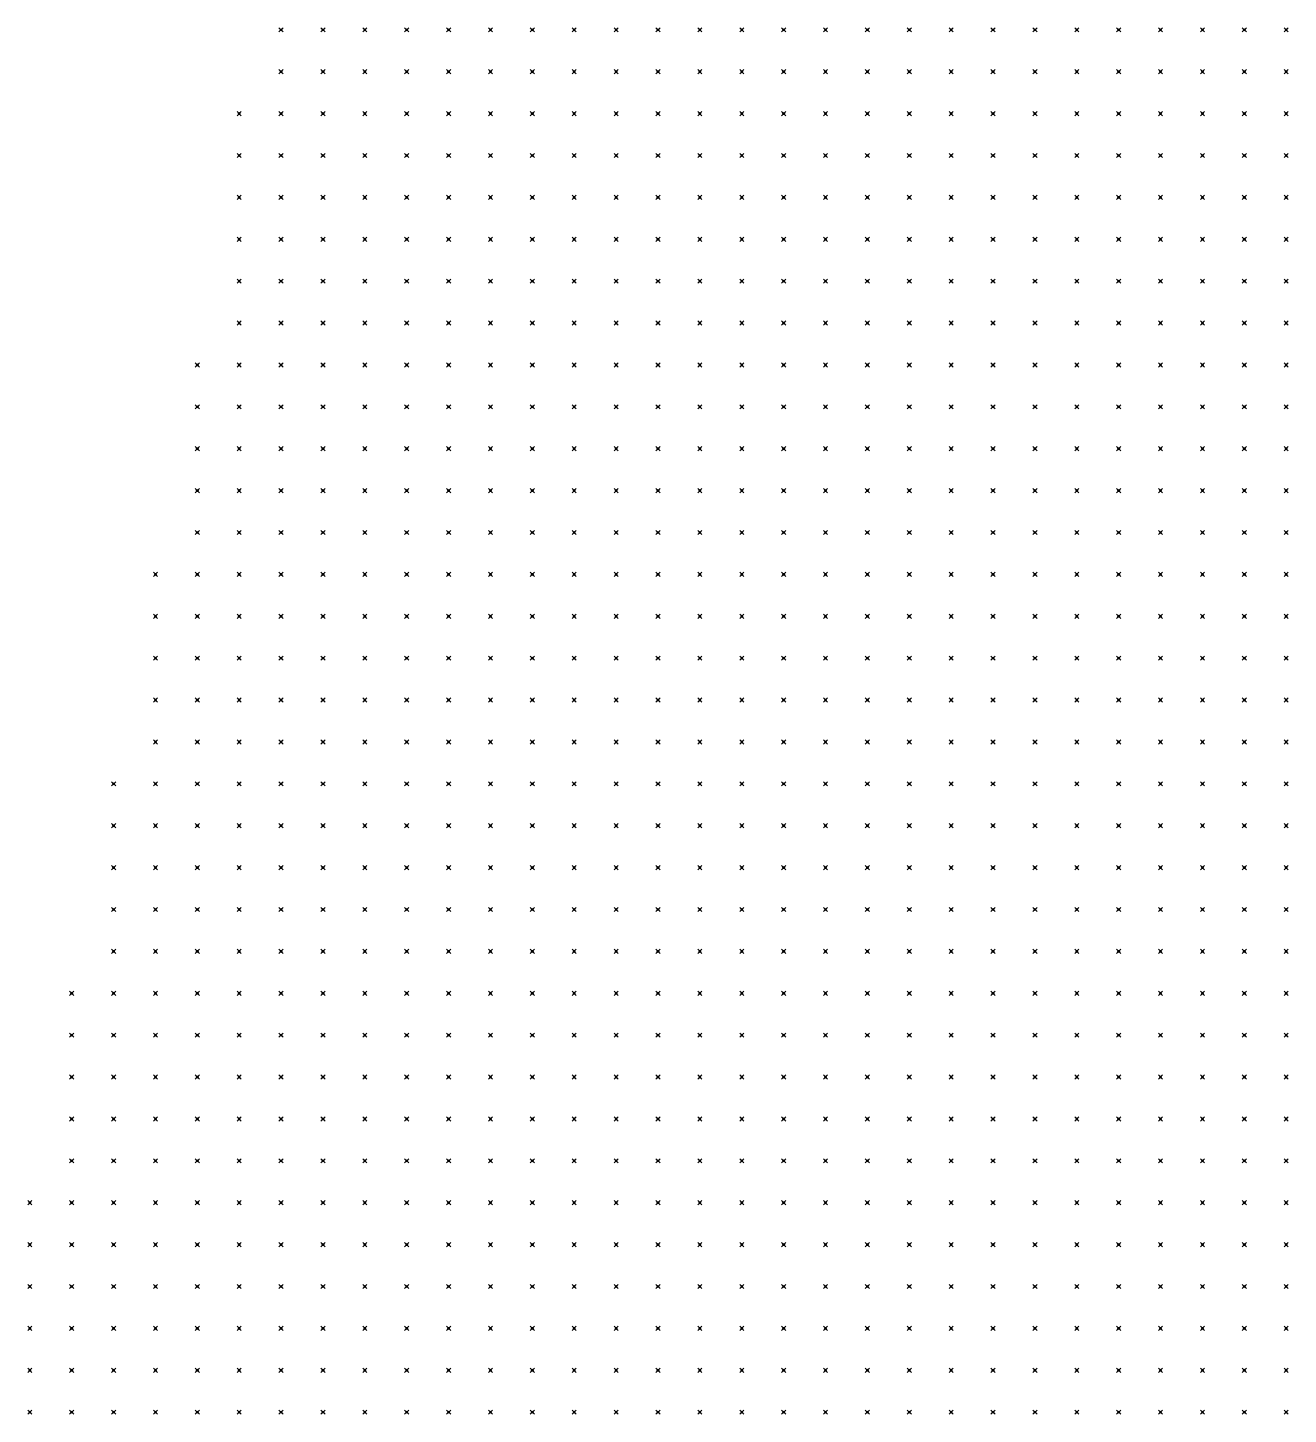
# Model space of a CAD drawing. Header units: metres. Extents: x 441556 to 446409, y 432338 to 461058.
# Drawn here: x 441599.9 to 441690.2, y 453569.7 to 453668.9 of the extents above; entities that cross this region are included whole.
import ezdxf

# ---------------------------------------------------------------- set-up
doc = ezdxf.new("R2010")
doc.units = ezdxf.units.M
doc.header["$MEASUREMENT"] = 0
doc.header["$PDMODE"] = 35
doc.header["$PDSIZE"] = 0.15
doc.layers.add('DTM-NOK-RevN_LIDAR_co_lidar', color=91, linetype='Continuous', lineweight=0)

msp = doc.modelspace()

# ---------------------------------------------------------------- linework, layer by layer
at = {"layer": 'DTM-NOK-RevN_LIDAR_co_lidar'}
for p in [(441618.084, 453668.782, 443.423), (441621.083, 453668.782, 440.99), (441624.083, 453668.782, 437.981), (441627.082, 453668.782, 435.315), (441630.081, 453668.782, 432.935), (441633.081, 453668.782, 430.323), (441636.08, 453668.782, 427.584), (441639.079, 453668.782, 425.572), (441642.079, 453668.782, 422.816), (441645.078, 453668.782, 420.229), (441648.078, 453668.782, 417.169), (441651.077, 453668.782, 415.254), (441654.076, 453668.782, 413.539), (441657.076, 453668.782, 411.068), (441660.075, 453668.782, 408.469), (441663.074, 453668.782, 406.067), (441666.074, 453668.782, 403.461), (441669.073, 453668.782, 400.652), (441672.072, 453668.782, 397.984), (441675.072, 453668.782, 395.21), (441678.071, 453668.782, 392.342), (441681.07, 453668.782, 389.619), (441684.07, 453668.782, 387.135), (441687.069, 453668.782, 383.932), (441690.068, 453668.782, 381.318), (441618.084, 453665.782, 442.854), (441621.083, 453665.782, 440.344), (441624.083, 453665.782, 437.665), (441627.082, 453665.782, 434.757), (441630.081, 453665.782, 432.116), (441633.081, 453665.782, 429.648), (441636.08, 453665.782, 427.07), (441639.079, 453665.782, 424.46), (441642.079, 453665.782, 421.954), (441645.078, 453665.782, 419.352), (441648.078, 453665.782, 416.69), (441651.077, 453665.782, 414.406), (441654.076, 453665.782, 412.013), (441657.076, 453665.782, 409.451), (441660.075, 453665.782, 407.261), (441663.074, 453665.782, 405.14), (441666.074, 453665.782, 402.593), (441669.073, 453665.782, 399.892), (441672.072, 453665.782, 397.228), (441675.072, 453665.782, 394.568), (441678.071, 453665.782, 391.866), (441681.07, 453665.782, 389.183), (441684.07, 453665.782, 386.511), (441687.069, 453665.782, 383.613), (441690.068, 453665.782, 380.927), (441615.085, 453662.783, 444.712), (441618.084, 453662.783, 442.126), (441621.083, 453662.783, 439.533), (441624.083, 453662.783, 437.282), (441627.082, 453662.783, 434.404), (441630.081, 453662.783, 431.609), (441633.081, 453662.783, 429.089), (441636.08, 453662.783, 426.65), (441639.079, 453662.783, 423.756), (441642.079, 453662.783, 421.448), (441645.078, 453662.783, 419.098), (441648.078, 453662.783, 415.8), (441651.077, 453662.783, 413.078), (441654.076, 453662.783, 411.012), (441657.076, 453662.783, 408.668), (441660.075, 453662.783, 406.14), (441663.074, 453662.783, 403.92), (441666.074, 453662.783, 401.65), (441669.073, 453662.783, 399.05), (441672.072, 453662.783, 396.546), (441675.072, 453662.783, 393.968), (441678.071, 453662.783, 391.25), (441681.07, 453662.783, 388.622), (441684.07, 453662.783, 386.009), (441687.069, 453662.783, 383.195), (441690.068, 453662.783, 380.516), (441615.085, 453659.784, 444.055), (441618.084, 453659.784, 441.743), (441621.083, 453659.784, 439.108), (441624.083, 453659.784, 436.423), (441627.082, 453659.784, 434.048), (441630.081, 453659.784, 431.42), (441633.081, 453659.784, 428.723), (441636.08, 453659.784, 425.998), (441639.079, 453659.784, 423.241), (441642.079, 453659.784, 420.895), (441645.078, 453659.784, 418.273), (441648.078, 453659.784, 415.275), (441651.077, 453659.784, 412.636), (441654.076, 453659.784, 410.331), (441657.076, 453659.784, 407.94), (441660.075, 453659.784, 405.407), (441663.074, 453659.784, 402.98), (441666.074, 453659.784, 400.604), (441669.073, 453659.784, 398.131), (441672.072, 453659.784, 395.712), (441675.072, 453659.784, 393.172), (441678.071, 453659.784, 390.529), (441681.07, 453659.784, 387.974), (441684.07, 453659.784, 385.336), (441687.069, 453659.784, 382.798), (441690.068, 453659.784, 380.244), (441615.085, 453656.784, 443.289), (441618.084, 453656.784, 440.9), (441621.083, 453656.784, 438.343), (441624.083, 453656.784, 435.903), (441627.082, 453656.784, 433.486), (441630.081, 453656.784, 430.978), (441633.081, 453656.784, 428.065), (441636.08, 453656.784, 425.707), (441639.079, 453656.784, 423.349), (441642.079, 453656.784, 420.617), (441645.078, 453656.784, 418.054), (441648.078, 453656.784, 415.47), (441651.077, 453656.784, 412.929), (441654.076, 453656.784, 410.526), (441657.076, 453656.784, 407.789), (441660.075, 453656.784, 405.28), (441663.074, 453656.784, 402.705), (441666.074, 453656.784, 399.855), (441669.073, 453656.784, 397.485), (441672.072, 453656.784, 394.968), (441675.072, 453656.784, 392.427), (441678.071, 453656.784, 389.899), (441681.07, 453656.784, 387.466), (441684.07, 453656.784, 385.006), (441687.069, 453656.784, 382.52), (441690.068, 453656.784, 380.174), (441615.085, 453653.785, 442.175), (441618.084, 453653.785, 440.092), (441621.083, 453653.785, 437.481), (441624.083, 453653.785, 435.292), (441627.082, 453653.785, 432.836), (441630.081, 453653.785, 430.473), (441633.081, 453653.785, 427.612), (441636.08, 453653.785, 425.13), (441639.079, 453653.785, 422.971), (441642.079, 453653.785, 420.593), (441645.078, 453653.785, 418.014), (441648.078, 453653.785, 415.462), (441651.077, 453653.785, 412.958), (441654.076, 453653.785, 410.577), (441657.076, 453653.785, 408.022), (441660.075, 453653.785, 405.531), (441663.074, 453653.785, 402.668), (441666.074, 453653.785, 399.589), (441669.073, 453653.785, 397.158), (441672.072, 453653.785, 394.618), (441675.072, 453653.785, 392.059), (441678.071, 453653.785, 389.511), (441681.07, 453653.785, 386.993), (441684.07, 453653.785, 384.653), (441687.069, 453653.785, 382.334), (441690.068, 453653.785, 380.057), (441615.085, 453650.786, 441.147), (441618.084, 453650.786, 439.1), (441621.083, 453650.786, 436.788), (441624.083, 453650.786, 434.401), (441627.082, 453650.786, 432.118), (441630.081, 453650.786, 429.705), (441633.081, 453650.786, 426.976), (441636.08, 453650.786, 424.873), (441639.079, 453650.786, 422.237), (441642.079, 453650.786, 419.991), (441645.078, 453650.786, 417.431), (441648.078, 453650.786, 415.261), (441651.077, 453650.786, 412.771), (441654.076, 453650.786, 410.415), (441657.076, 453650.786, 408), (441660.075, 453650.786, 405.465), (441663.074, 453650.786, 402.762), (441666.074, 453650.786, 399.846), (441669.073, 453650.786, 397.124), (441672.072, 453650.786, 394.44), (441675.072, 453650.786, 391.812), (441678.071, 453650.786, 389.243), (441681.07, 453650.786, 386.641), (441684.07, 453650.786, 384.185), (441687.069, 453650.786, 382.021), (441690.068, 453650.786, 379.886), (441615.085, 453647.786, 440.139), (441618.084, 453647.786, 437.997), (441621.083, 453647.786, 435.707), (441624.083, 453647.786, 433.573), (441627.082, 453647.786, 431.379), (441630.081, 453647.786, 428.964), (441633.081, 453647.786, 426.276), (441636.08, 453647.786, 424.047), (441639.079, 453647.786, 421.666), (441642.079, 453647.786, 419.504), (441645.078, 453647.786, 417.114), (441648.078, 453647.786, 414.895), (441651.077, 453647.786, 412.455), (441654.076, 453647.786, 410.261), (441657.076, 453647.786, 407.698), (441660.075, 453647.786, 405.086), (441663.074, 453647.786, 402.56), (441666.074, 453647.786, 399.755), (441669.073, 453647.786, 397.126), (441672.072, 453647.786, 394.424), (441675.072, 453647.786, 391.647), (441678.071, 453647.786, 389.073), (441681.07, 453647.786, 386.378), (441684.07, 453647.786, 383.963), (441687.069, 453647.786, 381.701), (441690.068, 453647.786, 379.683), (441612.085, 453644.787, 441.062), (441615.085, 453644.787, 438.928), (441618.084, 453644.787, 436.904), (441621.083, 453644.787, 434.632), (441624.083, 453644.787, 432.479), (441627.082, 453644.787, 429.827), (441630.081, 453644.787, 427.746), (441633.081, 453644.787, 425.467), (441636.08, 453644.787, 423.094), (441639.079, 453644.787, 420.992), (441642.079, 453644.787, 418.837), (441645.078, 453644.787, 416.638), (441648.078, 453644.787, 414.162), (441651.077, 453644.787, 411.652), (441654.076, 453644.787, 409.591), (441657.076, 453644.787, 407.088), (441660.075, 453644.787, 404.428), (441663.074, 453644.787, 401.887), (441666.074, 453644.787, 399.223), (441669.073, 453644.787, 396.785), (441672.072, 453644.787, 394.261), (441675.072, 453644.787, 391.628), (441678.071, 453644.787, 389.066), (441681.07, 453644.787, 386.527), (441684.07, 453644.787, 384.12), (441687.069, 453644.787, 381.806), (441690.068, 453644.787, 379.553), (441612.085, 453641.788, 440.483), (441615.085, 453641.788, 438.3), (441618.084, 453641.788, 435.868), (441621.083, 453641.788, 433.894), (441624.083, 453641.788, 430.858), (441627.082, 453641.788, 428.467), (441630.081, 453641.788, 426.376), (441633.081, 453641.788, 424.281), (441636.08, 453641.788, 422.243), (441639.079, 453641.788, 420.06), (441642.079, 453641.788, 417.753), (441645.078, 453641.788, 415.612), (441648.078, 453641.788, 413.218), (441651.077, 453641.788, 410.815), (441654.076, 453641.788, 408.631), (441657.076, 453641.788, 406.169), (441660.075, 453641.788, 403.506), (441663.074, 453641.788, 401.007), (441666.074, 453641.788, 398.617), (441669.073, 453641.788, 396.281), (441672.072, 453641.788, 393.97), (441675.072, 453641.788, 391.584), (441678.071, 453641.788, 389.086), (441681.07, 453641.788, 386.699), (441684.07, 453641.788, 384.362), (441687.069, 453641.788, 382.17), (441690.068, 453641.788, 379.684), (441612.085, 453638.788, 440.048), (441615.085, 453638.788, 437.954), (441618.084, 453638.788, 435.42), (441621.083, 453638.788, 433.637), (441624.083, 453638.788, 430.203), (441627.082, 453638.788, 427.878), (441630.081, 453638.788, 425.364), (441633.081, 453638.788, 423.013), (441636.08, 453638.788, 420.933), (441639.079, 453638.788, 418.763), (441642.079, 453638.788, 416.442), (441645.078, 453638.788, 414.299), (441648.078, 453638.788, 412.115), (441651.077, 453638.788, 410.117), (441654.076, 453638.788, 407.906), (441657.076, 453638.788, 405.353), (441660.075, 453638.788, 402.702), (441663.074, 453638.788, 400.254), (441666.074, 453638.788, 398.04), (441669.073, 453638.788, 395.825), (441672.072, 453638.788, 393.64), (441675.072, 453638.788, 391.419), (441678.071, 453638.788, 388.967), (441681.07, 453638.788, 386.601), (441684.07, 453638.788, 384.401), (441687.069, 453638.788, 382.166), (441690.068, 453638.788, 379.727), (441612.085, 453635.789, 439.649), (441615.085, 453635.789, 437.326), (441618.084, 453635.789, 435.262), (441621.083, 453635.789, 433.484), (441624.083, 453635.789, 430.522), (441627.082, 453635.789, 427.601), (441630.081, 453635.789, 424.971), (441633.081, 453635.789, 422.553), (441636.08, 453635.789, 420.216), (441639.079, 453635.789, 417.749), (441642.079, 453635.789, 415.298), (441645.078, 453635.789, 413.227), (441648.078, 453635.789, 411.091), (441651.077, 453635.789, 409.06), (441654.076, 453635.789, 406.844), (441657.076, 453635.789, 404.469), (441660.075, 453635.789, 402.038), (441663.074, 453635.789, 399.628), (441666.074, 453635.789, 397.392), (441669.073, 453635.789, 395.199), (441672.072, 453635.789, 393.02), (441675.072, 453635.789, 390.944), (441678.071, 453635.789, 388.605), (441681.07, 453635.789, 386.35), (441684.07, 453635.789, 384.117), (441687.069, 453635.789, 381.786), (441690.068, 453635.789, 379.441), (441612.085, 453632.789, 439.678), (441615.085, 453632.789, 437.158), (441618.084, 453632.789, 434.833), (441621.083, 453632.789, 432.864), (441624.083, 453632.789, 430.279), (441627.082, 453632.789, 427.756), (441630.081, 453632.789, 425.272), (441633.081, 453632.789, 422.763), (441636.08, 453632.789, 420.444), (441639.079, 453632.789, 417.792), (441642.079, 453632.789, 415.16), (441645.078, 453632.789, 413.052), (441648.078, 453632.789, 410.813), (441651.077, 453632.789, 408.364), (441654.076, 453632.789, 405.803), (441657.076, 453632.789, 403.411), (441660.075, 453632.789, 401.108), (441663.074, 453632.789, 398.742), (441666.074, 453632.789, 396.41), (441669.073, 453632.789, 394.121), (441672.072, 453632.789, 391.904), (441675.072, 453632.789, 389.779), (441678.071, 453632.789, 387.605), (441681.07, 453632.789, 385.422), (441684.07, 453632.789, 383.242), (441687.069, 453632.789, 381.115), (441690.068, 453632.789, 378.88), (441609.086, 453629.79, 442.333), (441612.085, 453629.79, 439.731), (441615.085, 453629.79, 437.315), (441618.084, 453629.79, 434.916), (441621.083, 453629.79, 432.66), (441624.083, 453629.79, 430.331), (441627.082, 453629.79, 427.709), (441630.081, 453629.79, 425.318), (441633.081, 453629.79, 422.789), (441636.08, 453629.79, 420.301), (441639.079, 453629.79, 418.027), (441642.079, 453629.79, 415.542), (441645.078, 453629.79, 413.242), (441648.078, 453629.79, 411.159), (441651.077, 453629.79, 408.717), (441654.076, 453629.79, 405.973), (441657.076, 453629.79, 403.215), (441660.075, 453629.79, 400.561), (441663.074, 453629.79, 398.143), (441666.074, 453629.79, 395.733), (441669.073, 453629.79, 393.209), (441672.072, 453629.79, 390.934), (441675.072, 453629.79, 388.613), (441678.071, 453629.79, 386.311), (441681.07, 453629.79, 384.115), (441684.07, 453629.79, 381.988), (441687.069, 453629.79, 379.921), (441690.068, 453629.79, 377.687), (441609.086, 453626.791, 442.119), (441612.085, 453626.791, 439.649), (441615.085, 453626.791, 437.516), (441618.084, 453626.791, 435.174), (441621.083, 453626.791, 432.886), (441624.083, 453626.791, 430.436), (441627.082, 453626.791, 427.77), (441630.081, 453626.791, 425.32), (441633.081, 453626.791, 423.108), (441636.08, 453626.791, 420.383), (441639.079, 453626.791, 418.237), (441642.079, 453626.791, 415.788), (441645.078, 453626.791, 413.152), (441648.078, 453626.791, 411.159), (441651.077, 453626.791, 408.938), (441654.076, 453626.791, 406.068), (441657.076, 453626.791, 403.441), (441660.075, 453626.791, 401.048), (441663.074, 453626.791, 398.625), (441666.074, 453626.791, 396.122), (441669.073, 453626.791, 393.544), (441672.072, 453626.791, 391.202), (441675.072, 453626.791, 388.59), (441678.071, 453626.791, 386.113), (441681.07, 453626.791, 383.742), (441684.07, 453626.791, 381.467), (441687.069, 453626.791, 379.085), (441690.068, 453626.791, 376.648), (441609.086, 453623.791, 442.513), (441612.085, 453623.791, 440.058), (441615.085, 453623.791, 437.544), (441618.084, 453623.791, 434.997), (441621.083, 453623.791, 432.626), (441624.083, 453623.791, 429.85), (441627.082, 453623.791, 427.453), (441630.081, 453623.791, 424.878), (441633.081, 453623.791, 422.544), (441636.08, 453623.791, 420.261), (441639.079, 453623.791, 418.323), (441642.079, 453623.791, 416.249), (441645.078, 453623.791, 412.818), (441648.078, 453623.791, 410.344), (441651.077, 453623.791, 408.604), (441654.076, 453623.791, 405.64), (441657.076, 453623.791, 402.79), (441660.075, 453623.791, 400.525), (441663.074, 453623.791, 398.123), (441666.074, 453623.791, 395.711), (441669.073, 453623.791, 393.297), (441672.072, 453623.791, 390.911), (441675.072, 453623.791, 388.432), (441678.071, 453623.791, 386.029), (441681.07, 453623.791, 383.679), (441684.07, 453623.791, 381.394), (441687.069, 453623.791, 378.989), (441690.068, 453623.791, 376.766), (441609.086, 453620.792, 443.453), (441612.085, 453620.792, 440.791), (441615.085, 453620.792, 437.586), (441618.084, 453620.792, 434.531), (441621.083, 453620.792, 432.18), (441624.083, 453620.792, 429.341), (441627.082, 453620.792, 426.776), (441630.081, 453620.792, 424.48), (441633.081, 453620.792, 422.218), (441636.08, 453620.792, 420.02), (441639.079, 453620.792, 417.275), (441642.079, 453620.792, 414.874), (441645.078, 453620.792, 412.103), (441648.078, 453620.792, 409.762), (441651.077, 453620.792, 407.014), (441654.076, 453620.792, 404.315), (441657.076, 453620.792, 401.708), (441660.075, 453620.792, 399.33), (441663.074, 453620.792, 397.13), (441666.074, 453620.792, 394.754), (441669.073, 453620.792, 392.468), (441672.072, 453620.792, 390.265), (441675.072, 453620.792, 387.907), (441678.071, 453620.792, 385.44), (441681.07, 453620.792, 382.966), (441684.07, 453620.792, 380.763), (441687.069, 453620.792, 378.404), (441690.068, 453620.792, 376.273), (441609.086, 453617.793, 443.502), (441612.085, 453617.793, 440.395), (441615.085, 453617.793, 437.311), (441618.084, 453617.793, 434.462), (441621.083, 453617.793, 432.127), (441624.083, 453617.793, 429.955), (441627.082, 453617.793, 426.855), (441630.081, 453617.793, 424.709), (441633.081, 453617.793, 421.882), (441636.08, 453617.793, 419.794), (441639.079, 453617.793, 416.367), (441642.079, 453617.793, 414.454), (441645.078, 453617.793, 411.146), (441648.078, 453617.793, 408.395), (441651.077, 453617.793, 405.927), (441654.076, 453617.793, 403.423), (441657.076, 453617.793, 400.707), (441660.075, 453617.793, 398.181), (441663.074, 453617.793, 395.935), (441666.074, 453617.793, 393.563), (441669.073, 453617.793, 391.287), (441672.072, 453617.793, 389.133), (441675.072, 453617.793, 386.771), (441678.071, 453617.793, 384.426), (441681.07, 453617.793, 382.367), (441684.07, 453617.793, 380.017), (441687.069, 453617.793, 377.805), (441690.068, 453617.793, 375.46), (441606.087, 453614.793, 445.318), (441609.086, 453614.793, 442.417), (441612.085, 453614.793, 439.741), (441615.085, 453614.793, 437.241), (441618.084, 453614.793, 434.535), (441621.083, 453614.793, 431.788), (441624.083, 453614.793, 429.078), (441627.082, 453614.793, 426.229), (441630.081, 453614.793, 423.621), (441633.081, 453614.793, 422.038), (441636.08, 453614.793, 418.951), (441639.079, 453614.793, 416.183), (441642.079, 453614.793, 414.012), (441645.078, 453614.793, 410.563), (441648.078, 453614.793, 408.008), (441651.077, 453614.793, 405.478), (441654.076, 453614.793, 402.508), (441657.076, 453614.793, 399.858), (441660.075, 453614.793, 397.288), (441663.074, 453614.793, 394.672), (441666.074, 453614.793, 392.363), (441669.073, 453614.793, 390.153), (441672.072, 453614.793, 387.885), (441675.072, 453614.793, 385.526), (441678.071, 453614.793, 383.302), (441681.07, 453614.793, 381.783), (441684.07, 453614.793, 379.355), (441687.069, 453614.793, 377.266), (441690.068, 453614.793, 374.955), (441606.087, 453611.794, 444.814), (441609.086, 453611.794, 441.918), (441612.085, 453611.794, 438.357), (441615.085, 453611.794, 436.501), (441618.084, 453611.794, 433.896), (441621.083, 453611.794, 431.101), (441624.083, 453611.794, 428.509), (441627.082, 453611.794, 425.641), (441630.081, 453611.794, 422.678), (441633.081, 453611.794, 420.564), (441636.08, 453611.794, 417.677), (441639.079, 453611.794, 415.425), (441642.079, 453611.794, 412.798), (441645.078, 453611.794, 410.187), (441648.078, 453611.794, 407.485), (441651.077, 453611.794, 404.564), (441654.076, 453611.794, 401.869), (441657.076, 453611.794, 399.205), (441660.075, 453611.794, 396.558), (441663.074, 453611.794, 394.014), (441666.074, 453611.794, 391.62), (441669.073, 453611.794, 389.414), (441672.072, 453611.794, 387.058), (441675.072, 453611.794, 384.735), (441678.071, 453611.794, 382.574), (441681.07, 453611.794, 380.803), (441684.07, 453611.794, 378.944), (441687.069, 453611.794, 376.571), (441690.068, 453611.794, 374.346), (441606.087, 453608.795, 444.322), (441609.086, 453608.795, 441.726), (441612.085, 453608.795, 437.912), (441615.085, 453608.795, 435.951), (441618.084, 453608.795, 433.659), (441621.083, 453608.795, 430.467), (441624.083, 453608.795, 427.457), (441627.082, 453608.795, 424.759), (441630.081, 453608.795, 422.411), (441633.081, 453608.795, 420.305), (441636.08, 453608.795, 417.815), (441639.079, 453608.795, 415.686), (441642.079, 453608.795, 412.854), (441645.078, 453608.795, 409.952), (441648.078, 453608.795, 407.17), (441651.077, 453608.795, 404.151), (441654.076, 453608.795, 401.373), (441657.076, 453608.795, 398.78), (441660.075, 453608.795, 396.151), (441663.074, 453608.795, 393.597), (441666.074, 453608.795, 391.151), (441669.073, 453608.795, 388.836), (441672.072, 453608.795, 386.707), (441675.072, 453608.795, 384.5), (441678.071, 453608.795, 381.983), (441681.07, 453608.795, 380.06), (441684.07, 453608.795, 378), (441687.069, 453608.795, 375.665), (441690.068, 453608.795, 373.381), (441606.087, 453605.795, 443.933), (441609.086, 453605.795, 440.647), (441612.085, 453605.795, 437.436), (441615.085, 453605.795, 434.745), (441618.084, 453605.795, 431.863), (441621.083, 453605.795, 430.238), (441624.083, 453605.795, 426.726), (441627.082, 453605.795, 423.989), (441630.081, 453605.795, 421.555), (441633.081, 453605.795, 418.397), (441636.08, 453605.795, 417.448), (441639.079, 453605.795, 414.982), (441642.079, 453605.795, 411.767), (441645.078, 453605.795, 409.137), (441648.078, 453605.795, 406.26), (441651.077, 453605.795, 403.391), (441654.076, 453605.795, 400.447), (441657.076, 453605.795, 397.692), (441660.075, 453605.795, 395.243), (441663.074, 453605.795, 392.822), (441666.074, 453605.795, 390.383), (441669.073, 453605.795, 387.856), (441672.072, 453605.795, 385.331), (441675.072, 453605.795, 383.209), (441678.071, 453605.795, 381.084), (441681.07, 453605.795, 379.274), (441684.07, 453605.795, 377.096), (441687.069, 453605.795, 374.668), (441690.068, 453605.795, 372.76), (441606.087, 453602.796, 444.445), (441609.086, 453602.796, 440.59), (441612.085, 453602.796, 436.991), (441615.085, 453602.796, 433.975), (441618.084, 453602.796, 430.8), (441621.083, 453602.796, 428.038), (441624.083, 453602.796, 425.766), (441627.082, 453602.796, 423.472), (441630.081, 453602.796, 420.804), (441633.081, 453602.796, 418.464), (441636.08, 453602.796, 416.575), (441639.079, 453602.796, 413.895), (441642.079, 453602.796, 410.654), (441645.078, 453602.796, 408.122), (441648.078, 453602.796, 405.549), (441651.077, 453602.796, 402.685), (441654.076, 453602.796, 399.717), (441657.076, 453602.796, 396.871), (441660.075, 453602.796, 394.265), (441663.074, 453602.796, 391.699), (441666.074, 453602.796, 389.265), (441669.073, 453602.796, 386.958), (441672.072, 453602.796, 384.473), (441675.072, 453602.796, 382.332), (441678.071, 453602.796, 380.189), (441681.07, 453602.796, 378.235), (441684.07, 453602.796, 376.02), (441687.069, 453602.796, 373.692), (441690.068, 453602.796, 371.761), (441603.087, 453599.797, 447.057), (441606.087, 453599.797, 444.514), (441609.086, 453599.797, 440.999), (441612.085, 453599.797, 436.893), (441615.085, 453599.797, 433.369), (441618.084, 453599.797, 430.572), (441621.083, 453599.797, 427.661), (441624.083, 453599.797, 425.248), (441627.082, 453599.797, 422.345), (441630.081, 453599.797, 420.021), (441633.081, 453599.797, 417.66), (441636.08, 453599.797, 415.44), (441639.079, 453599.797, 412.579), (441642.079, 453599.797, 409.909), (441645.078, 453599.797, 407.423), (441648.078, 453599.797, 404.84), (441651.077, 453599.797, 401.532), (441654.076, 453599.797, 398.584), (441657.076, 453599.797, 395.986), (441660.075, 453599.797, 393.427), (441663.074, 453599.797, 391.108), (441666.074, 453599.797, 388.79), (441669.073, 453599.797, 386.433), (441672.072, 453599.797, 384.142), (441675.072, 453599.797, 381.496), (441678.071, 453599.797, 379.149), (441681.07, 453599.797, 376.993), (441684.07, 453599.797, 374.888), (441687.069, 453599.797, 372.82), (441690.068, 453599.797, 370.816), (441603.087, 453596.797, 446.038), (441606.087, 453596.797, 443.461), (441609.086, 453596.797, 440.292), (441612.085, 453596.797, 436.436), (441615.085, 453596.797, 432.581), (441618.084, 453596.797, 429.684), (441621.083, 453596.797, 427.021), (441624.083, 453596.797, 424.526), (441627.082, 453596.797, 421.845), (441630.081, 453596.797, 419.151), (441633.081, 453596.797, 417.099), (441636.08, 453596.797, 414.449), (441639.079, 453596.797, 411.499), (441642.079, 453596.797, 409.017), (441645.078, 453596.797, 406.48), (441648.078, 453596.797, 403.709), (441651.077, 453596.797, 400.623), (441654.076, 453596.797, 397.886), (441657.076, 453596.797, 395.303), (441660.075, 453596.797, 392.807), (441663.074, 453596.797, 390.499), (441666.074, 453596.797, 388.102), (441669.073, 453596.797, 385.747), (441672.072, 453596.797, 383.567), (441675.072, 453596.797, 381.103), (441678.071, 453596.797, 378.514), (441681.07, 453596.797, 376.173), (441684.07, 453596.797, 374.029), (441687.069, 453596.797, 371.967), (441690.068, 453596.797, 370.127), (441603.087, 453593.798, 444.469), (441606.087, 453593.798, 442.35), (441609.086, 453593.798, 439.747), (441612.085, 453593.798, 436.313), (441615.085, 453593.798, 432.622), (441618.084, 453593.798, 429.224), (441621.083, 453593.798, 426.294), (441624.083, 453593.798, 423.964), (441627.082, 453593.798, 421.065), (441630.081, 453593.798, 418.271), (441633.081, 453593.798, 416.409), (441636.08, 453593.798, 414.096), (441639.079, 453593.798, 410.582), (441642.079, 453593.798, 407.946), (441645.078, 453593.798, 404.919), (441648.078, 453593.798, 402.452), (441651.077, 453593.798, 399.918), (441654.076, 453593.798, 397.324), (441657.076, 453593.798, 394.787), (441660.075, 453593.798, 392.293), (441663.074, 453593.798, 389.887), (441666.074, 453593.798, 387.588), (441669.073, 453593.798, 385.298), (441672.072, 453593.798, 382.854), (441675.072, 453593.798, 380.516), (441678.071, 453593.798, 378.243), (441681.07, 453593.798, 375.69), (441684.07, 453593.798, 373.352), (441687.069, 453593.798, 371.515), (441690.068, 453593.798, 369.49), (441603.087, 453590.799, 442.646), (441606.087, 453590.799, 441.021), (441609.086, 453590.799, 438.88), (441612.085, 453590.799, 436.076), (441615.085, 453590.799, 432.174), (441618.084, 453590.799, 428.581), (441621.083, 453590.799, 425.894), (441624.083, 453590.799, 423.213), (441627.082, 453590.799, 420.211), (441630.081, 453590.799, 417.642), (441633.081, 453590.799, 416.271), (441636.08, 453590.799, 414.19), (441639.079, 453590.799, 410.083), (441642.079, 453590.799, 406.959), (441645.078, 453590.799, 403.806), (441648.078, 453590.799, 401.297), (441651.077, 453590.799, 399.09), (441654.076, 453590.799, 396.667), (441657.076, 453590.799, 394.21), (441660.075, 453590.799, 391.78), (441663.074, 453590.799, 389.374), (441666.074, 453590.799, 387.035), (441669.073, 453590.799, 384.556), (441672.072, 453590.799, 382.022), (441675.072, 453590.799, 379.833), (441678.071, 453590.799, 377.69), (441681.07, 453590.799, 375.454), (441684.07, 453590.799, 373.074), (441687.069, 453590.799, 371.134), (441690.068, 453590.799, 368.43), (441603.087, 453587.799, 440.692), (441606.087, 453587.799, 439.18), (441609.086, 453587.799, 437.212), (441612.085, 453587.799, 434.677), (441615.085, 453587.799, 431.33), (441618.084, 453587.799, 428.065), (441621.083, 453587.799, 425.581), (441624.083, 453587.799, 422.515), (441627.082, 453587.799, 419.97), (441630.081, 453587.799, 417.266), (441633.081, 453587.799, 415.378), (441636.08, 453587.799, 412.42), (441639.079, 453587.799, 409.054), (441642.079, 453587.799, 406.061), (441645.078, 453587.799, 403.267), (441648.078, 453587.799, 400.667), (441651.077, 453587.799, 398.375), (441654.076, 453587.799, 395.995), (441657.076, 453587.799, 393.628), (441660.075, 453587.799, 391.352), (441663.074, 453587.799, 389.016), (441666.074, 453587.799, 386.6), (441669.073, 453587.799, 384.036), (441672.072, 453587.799, 381.483), (441675.072, 453587.799, 379.412), (441678.071, 453587.799, 377.542), (441681.07, 453587.799, 375.1), (441684.07, 453587.799, 372.524), (441687.069, 453587.799, 370.456), (441690.068, 453587.799, 367.996), (441600.088, 453584.8, 441.117), (441603.087, 453584.8, 439.111), (441606.087, 453584.8, 437.332), (441609.086, 453584.8, 435.417), (441612.085, 453584.8, 433.266), (441615.085, 453584.8, 430.564), (441618.084, 453584.8, 427.518), (441621.083, 453584.8, 424.791), (441624.083, 453584.8, 421.49), (441627.082, 453584.8, 419.311), (441630.081, 453584.8, 416.23), (441633.081, 453584.8, 413.866), (441636.08, 453584.8, 410.435), (441639.079, 453584.8, 407.881), (441642.079, 453584.8, 405.394), (441645.078, 453584.8, 402.803), (441648.078, 453584.8, 399.992), (441651.077, 453584.8, 397.579), (441654.076, 453584.8, 395.242), (441657.076, 453584.8, 392.945), (441660.075, 453584.8, 390.826), (441663.074, 453584.8, 388.628), (441666.074, 453584.8, 386.282), (441669.073, 453584.8, 383.845), (441672.072, 453584.8, 381.409), (441675.072, 453584.8, 379.319), (441678.071, 453584.8, 377.011), (441681.07, 453584.8, 374.376), (441684.07, 453584.8, 371.89), (441687.069, 453584.8, 369.743), (441690.068, 453584.8, 367.382), (441600.088, 453581.801, 439.814), (441603.087, 453581.801, 437.717), (441606.087, 453581.801, 435.626), (441609.086, 453581.801, 433.754), (441612.085, 453581.801, 431.801), (441615.085, 453581.801, 429.376), (441618.084, 453581.801, 426.621), (441621.083, 453581.801, 423.823), (441624.083, 453581.801, 420.897), (441627.082, 453581.801, 418.213), (441630.081, 453581.801, 415.512), (441633.081, 453581.801, 412.388), (441636.08, 453581.801, 409.465), (441639.079, 453581.801, 407.327), (441642.079, 453581.801, 404.957), (441645.078, 453581.801, 402.195), (441648.078, 453581.801, 399.211), (441651.077, 453581.801, 396.827), (441654.076, 453581.801, 394.513), (441657.076, 453581.801, 392.263), (441660.075, 453581.801, 390.199), (441663.074, 453581.801, 388.069), (441666.074, 453581.801, 385.784), (441669.073, 453581.801, 383.379), (441672.072, 453581.801, 381.057), (441675.072, 453581.801, 378.803), (441678.071, 453581.801, 376.208), (441681.07, 453581.801, 373.767), (441684.07, 453581.801, 371.423), (441687.069, 453581.801, 369.154), (441690.068, 453581.801, 366.518), (441600.088, 453578.801, 438.302), (441603.087, 453578.801, 436.243), (441606.087, 453578.801, 434.197), (441609.086, 453578.801, 432.362), (441612.085, 453578.801, 430.321), (441615.085, 453578.801, 428.042), (441618.084, 453578.801, 425.479), (441621.083, 453578.801, 422.965), (441624.083, 453578.801, 420.443), (441627.082, 453578.801, 417.47), (441630.081, 453578.801, 415.009), (441633.081, 453578.801, 411.968), (441636.08, 453578.801, 409.129), (441639.079, 453578.801, 406.888), (441642.079, 453578.801, 404.315), (441645.078, 453578.801, 401.462), (441648.078, 453578.801, 398.507), (441651.077, 453578.801, 396.02), (441654.076, 453578.801, 393.689), (441657.076, 453578.801, 391.55), (441660.075, 453578.801, 389.477), (441663.074, 453578.801, 387.29), (441666.074, 453578.801, 384.977), (441669.073, 453578.801, 382.548), (441672.072, 453578.801, 380.332), (441675.072, 453578.801, 378.091), (441678.071, 453578.801, 375.503), (441681.07, 453578.801, 373.32), (441684.07, 453578.801, 371.031), (441687.069, 453578.801, 368.587), (441690.068, 453578.801, 366.204), (441600.088, 453575.802, 436.418), (441603.087, 453575.802, 434.388), (441606.087, 453575.802, 432.619), (441609.086, 453575.802, 430.923), (441612.085, 453575.802, 428.658), (441615.085, 453575.802, 426.506), (441618.084, 453575.802, 424.3), (441621.083, 453575.802, 422.043), (441624.083, 453575.802, 419.594), (441627.082, 453575.802, 416.91), (441630.081, 453575.802, 414.313), (441633.081, 453575.802, 411.648), (441636.08, 453575.802, 408.588), (441639.079, 453575.802, 405.953), (441642.079, 453575.802, 403.381), (441645.078, 453575.802, 400.446), (441648.078, 453575.802, 397.629), (441651.077, 453575.802, 395.062), (441654.076, 453575.802, 392.718), (441657.076, 453575.802, 390.505), (441660.075, 453575.802, 388.441), (441663.074, 453575.802, 386.425), (441666.074, 453575.802, 384.155), (441669.073, 453575.802, 381.801), (441672.072, 453575.802, 379.687), (441675.072, 453575.802, 377.391), (441678.071, 453575.802, 374.937), (441681.07, 453575.802, 372.765), (441684.07, 453575.802, 370.501), (441687.069, 453575.802, 368.187), (441690.068, 453575.802, 366.058), (441600.088, 453572.803, 435.493), (441603.087, 453572.803, 433.167), (441606.087, 453572.803, 431.194), (441609.086, 453572.803, 429.081), (441612.085, 453572.803, 426.538), (441615.085, 453572.803, 424.235), (441618.084, 453572.803, 422.41), (441621.083, 453572.803, 420.548), (441624.083, 453572.803, 418.595), (441627.082, 453572.803, 416.05), (441630.081, 453572.803, 413.238), (441633.081, 453572.803, 410.84), (441636.08, 453572.803, 407.564), (441639.079, 453572.803, 404.678), (441642.079, 453572.803, 402.2), (441645.078, 453572.803, 399.313), (441648.078, 453572.803, 396.675), (441651.077, 453572.803, 394.114), (441654.076, 453572.803, 391.684), (441657.076, 453572.803, 389.299), (441660.075, 453572.803, 387.263), (441663.074, 453572.803, 385.446), (441666.074, 453572.803, 383.326), (441669.073, 453572.803, 381.158), (441672.072, 453572.803, 379.018), (441675.072, 453572.803, 376.608), (441678.071, 453572.803, 374.363), (441681.07, 453572.803, 372.079), (441684.07, 453572.803, 369.834), (441687.069, 453572.803, 367.805), (441690.068, 453572.803, 365.71), (441600.088, 453569.803, 435.839), (441603.087, 453569.803, 433.315), (441606.087, 453569.803, 430.848), (441609.086, 453569.803, 428.122), (441612.085, 453569.803, 425.437), (441615.085, 453569.803, 422.705), (441618.084, 453569.803, 420.426), (441621.083, 453569.803, 418.668), (441624.083, 453569.803, 417.155), (441627.082, 453569.803, 414.467), (441630.081, 453569.803, 411.566), (441633.081, 453569.803, 409.672), (441636.08, 453569.803, 406.151), (441639.079, 453569.803, 402.776), (441642.079, 453569.803, 400.314), (441645.078, 453569.803, 397.718), (441648.078, 453569.803, 395.36), (441651.077, 453569.803, 392.961), (441654.076, 453569.803, 390.51), (441657.076, 453569.803, 388.184), (441660.075, 453569.803, 386.164), (441663.074, 453569.803, 384.244), (441666.074, 453569.803, 382.24), (441669.073, 453569.803, 380.25), (441672.072, 453569.803, 378.116), (441675.072, 453569.803, 375.901), (441678.071, 453569.803, 373.62), (441681.07, 453569.803, 371.384), (441684.07, 453569.803, 369.344), (441687.069, 453569.803, 367.333), (441690.068, 453569.803, 365.43)]:
    msp.add_point(p, dxfattribs=at)

doc.saveas('drawing.dxf')
